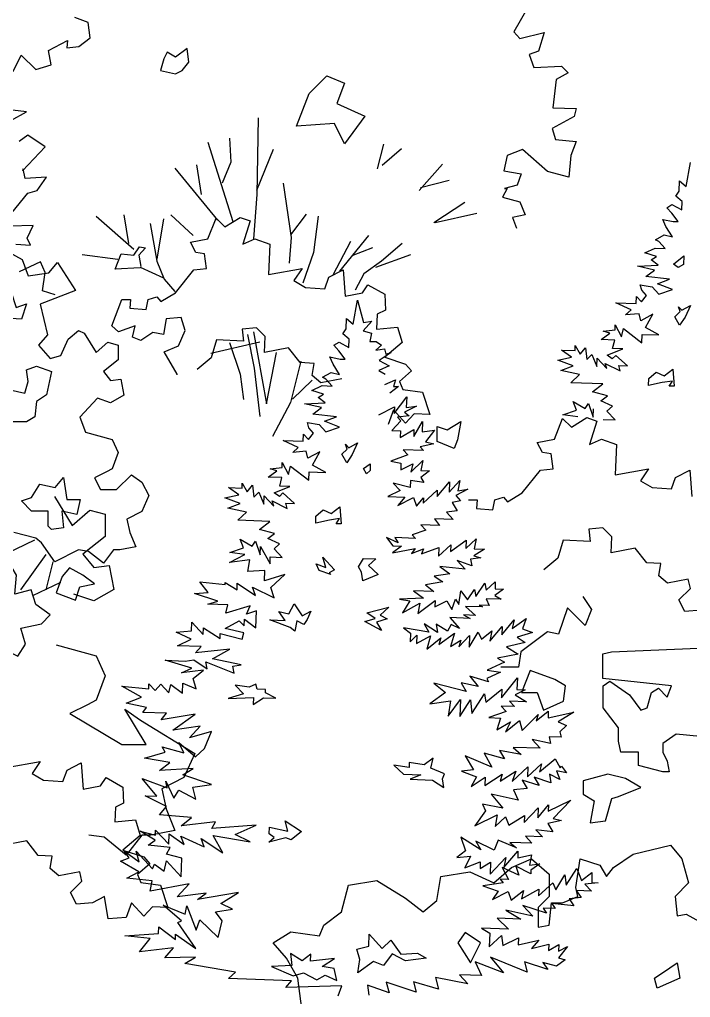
# Model space of a CAD drawing. Header units: inches. Extents: x 11.9 to 85.3, y 21.1 to 37.4.
# Drawn here: x 30.779 to 31.252, y 23.279 to 23.967 of the extents above; entities that cross this region are included whole.
import ezdxf

# ---------------------------------------------------------------- set-up
doc = ezdxf.new("R2010")
doc.units = ezdxf.units.IN
doc.header["$MEASUREMENT"] = 0
doc.layers.add('CAY', color=94, linetype='Continuous')
doc.layers.add('CAY-3', color=61, linetype='Continuous')

# ---------------------------------------------------------------- blocks, each defined once
blk = doc.blocks.new('A$C76451831')
at = {"layer": 'CAY'}
for p, q in [((3764, 1772.8), (3822.4, 1787)), ((3822.4, 1787), (3840.1, 1765.7)), ((3573, 1752.2), (3604.2, 1765.7)), ((3604.2, 1765.7), (3631.9, 1741.6)), ((3673.8, 1720.9), (3680.9, 1765.7)), ((3680.9, 1765.7), (3711.5, 1755.7)), ((3732.8, 1752.2), (3764, 1772.8)), ((3840.1, 1765.7), (3850.7, 1728)), ((3545.3, 1728), (3573, 1752.2)), ((3711.5, 1755.7), (3722.2, 1738)), ((3722.2, 1738), (3732.8, 1752.2)), ((3455.6, 1700.3), (3462.1, 1738)), ((3462.1, 1738), (3507.5, 1745.1)), ((3507.5, 1745.1), (3545.3, 1728)), ((3631.9, 1741.6), (3631.9, 1706.7)), ((3306.5, 1682.6), (3317.1, 1724.4)), ((3317.1, 1724.4), (3361.9, 1731.5)), ((3361.9, 1731.5), (3406.7, 1703.8)), ((3677.3, 1706.7), (3673.8, 1720.9)), ((3850.7, 1728), (3829.5, 1706.7)), ((3406.7, 1703.8), (3434.4, 1682.6)), ((3631.9, 1706.7), (3614.8, 1689.6)), ((3653.2, 1696.7), (3677.3, 1706.7)), ((3829.5, 1706.7), (3833, 1676.1)), ((3434.4, 1682.6), (3455.6, 1700.3)), ((3614.8, 1689.6), (3614.8, 1658.4)), ((3631.9, 1661.9), (3635.5, 1696.7)), ((3635.5, 1696.7), (3653.2, 1696.7)), ((3278.8, 1661.9), (3306.5, 1682.6)), ((3833, 1676.1), (3847.2, 1679)), ((3847.2, 1679), (3878.4, 1661.9)), ((3271.7, 1644.8), (3278.8, 1661.9)), ((3614.8, 1658.4), (3631.9, 1661.9)), ((3199.2, 1634.2), (3226.9, 1651.3)), ((3226.9, 1651.3), (3271.7, 1644.8)), ((3219.8, 1610), (3199.2, 1634.2)), ((3237.5, 1578.7), (3219.8, 1610)), ((3244, 1530.4), (3237.5, 1578.7)), ((5943, 1269.4), (5949.7, 1306.8)), ((5931.9, 1262.1), (5932.4, 1277.9)), ((5932.4, 1277.9), (5943, 1269.4)), ((5926.6, 1254.1), (5931.9, 1262.1)), ((5936.7, 1245.6), (5926.6, 1254.1)), ((5936.3, 1232.4), (5936.7, 1245.6)), ((5912.4, 1236), (5920.7, 1241.1)), ((5920.2, 1227.6), (5912.4, 1236)), ((5930.2, 1214.1), (5920.2, 1227.6)), ((5920.7, 1241.1), (5936.3, 1232.4)), ((5192.6, 1187), (5205.3, 1219.7)), ((5205.3, 1219.7), (5219, 1206)), ((5219, 1206), (5243.2, 1220.8)), ((5243.2, 1220.8), (5259.1, 1215.5)), ((5259.1, 1215.5), (5247.5, 1178.6)), ((5906.3, 1217.6), (5922.5, 1214.3)), ((5911.3, 1206.6), (5906.3, 1217.6)), ((5922.5, 1214.3), (5930.2, 1214.1)), ((5921.6, 1190.3), (5911.3, 1206.6)), ((5165.2, 1181.8), (5192.6, 1187)), ((5173.6, 1165.9), (5165.2, 1181.8)), ((5247.5, 1178.6), (5266.4, 1187)), ((5266.4, 1187), (5289.7, 1178.6)), ((5894.8, 1185.8), (5908.2, 1193.5)), ((5900.1, 1182.9), (5894.8, 1185.8)), ((5910.1, 1172.2), (5900.1, 1182.9)), ((5908.2, 1193.5), (5921.6, 1190.3)), ((4880.4, 1166.1), (4901.2, 1154.7)), ((5187.3, 1163.8), (5173.6, 1165.9)), ((5289.7, 1178.6), (5287.5, 1131.1)), ((5878.2, 1165.1), (5894.3, 1172.7)), ((5894.3, 1172.7), (5910.1, 1172.2)), ((4901.2, 1154.7), (4910.7, 1129.1)), ((5190.5, 1140.6), (5187.3, 1163.8)), ((5896.6, 1159.5), (5878.2, 1165.1)), ((5888.2, 1154.3), (5896.6, 1159.5)), ((5898.8, 1145.8), (5888.2, 1154.3)), ((4942.9, 1133.8), (4956.7, 1149.9)), ((4956.7, 1149.9), (4984.6, 1105.9)), ((5142, 1102.7), (5170.5, 1138.5)), ((5170.5, 1138.5), (5190.5, 1140.6)), ((5287.5, 1131.1), (5340.3, 1140.6)), ((5340.3, 1140.6), (5327.6, 1121.6)), ((5382.5, 1126.9), (5404.6, 1138.5)), ((5404.6, 1138.5), (5407.8, 1097.4)), ((5866.6, 1144.2), (5898.8, 1145.8)), ((5893.1, 1138.3), (5866.6, 1144.2)), ((5879.6, 1127.9), (5893.1, 1138.3)), ((4910.7, 1129.1), (4942.9, 1133.8)), ((5327.6, 1121.6), (5345.5, 1111.1)), ((5376.1, 1109), (5382.5, 1126.9)), ((5916.6, 1123.9), (5879.6, 1127.9)), ((5897.8, 1116.8), (5916.6, 1123.9)), ((4984.6, 1105.9), (4929.6, 1084.7)), ((5345.5, 1111.1), (5376.1, 1109)), ((5435.2, 1102.7), (5443.6, 1115.3)), ((5443.6, 1115.3), (5470, 1100.6)), ((5871, 1115), (5889.4, 1111.7)), ((5873.4, 1106.8), (5871, 1115)), ((5880.8, 1098.4), (5873.4, 1106.8)), ((5889.4, 1111.7), (5899.9, 1100.4)), ((5921.5, 1107.8), (5897.8, 1116.8)), ((5899.9, 1100.4), (5921.5, 1107.8)), ((5057.6, 1092.1), (5071.3, 1092.1)), ((5071.3, 1092.1), (5070.3, 1078.4)), ((5095.6, 1076.3), (5098.8, 1092.1)), ((5098.8, 1092.1), (5112.5, 1096.3)), ((5112.5, 1096.3), (5118.8, 1089)), ((5118.8, 1089), (5142, 1102.7)), ((5407.8, 1097.4), (5435.2, 1102.7)), ((5420.6, 1053.6), (5427.3, 1091)), ((5427.3, 1091), (5436.5, 1055.8)), ((5470, 1100.6), (5471.1, 1075.2)), ((5864.5, 1085.8), (5864.9, 1096.7)), ((5864.9, 1096.7), (5872.8, 1088.2)), ((5872.8, 1088.2), (5880.8, 1098.4)), ((4929.6, 1084.7), (4941, 1036.7)), ((5070.3, 1078.4), (5095.6, 1076.3)), ((5471.1, 1075.2), (5458.4, 1068.9)), ((5856.5, 1075.7), (5832.8, 1086.9)), ((5832.8, 1086.9), (5864.5, 1085.8)), ((5848, 1067.8), (5856.5, 1075.7)), ((5409.5, 1046.3), (5410, 1062.2)), ((5410, 1062.2), (5420.6, 1053.6)), ((5449.8, 1058.1), (5436.1, 1042.7)), ((5436.5, 1055.8), (5449.8, 1058.1)), ((5458.4, 1068.9), (5457.3, 1045.7)), ((5869.4, 1069.8), (5848, 1067.8)), ((5871.7, 1058.8), (5869.4, 1069.8)), ((5890.7, 1069), (5871.7, 1058.8)), ((5879.1, 1048.1), (5890.7, 1069)), ((4973.2, 1029.6), (4989.3, 1043.4)), ((4989.3, 1043.4), (4998.7, 1039.1)), ((5268.6, 1047.8), (5246.4, 1045.7)), ((5246.4, 1045.7), (5248.5, 1026.7)), ((5282.3, 1034.1), (5268.6, 1047.8)), ((5404.2, 1038.3), (5409.5, 1046.3)), ((5457.3, 1045.7), (5490, 1048.9)), ((5490, 1048.9), (5497.4, 1024.6)), ((5812.7, 1042.3), (5831.4, 1044.3)), ((5831.4, 1044.3), (5831.6, 1052.5)), ((5831.6, 1052.5), (5841.4, 1033.6)), ((5841.4, 1033.6), (5844.6, 1046.6)), ((5844.6, 1046.6), (5873.3, 1024.3)), ((5900, 1036.5), (5879.1, 1048.1)), ((4941, 1036.7), (4926.8, 1020.6)), ((4961.8, 1004.1), (4973.2, 1029.6)), ((4998.7, 1039.1), (5017.2, 1008.8)), ((5206.3, 1028.8), (5197.9, 1000.4)), ((5248.5, 1026.7), (5206.3, 1028.8)), ((5281.2, 1008.8), (5282.3, 1034.1)), ((5414.3, 1029.8), (5404.2, 1038.3)), ((5413.9, 1016.7), (5414.3, 1029.8)), ((5436.1, 1042.7), (5449.1, 1039.5)), ((5449.1, 1039.5), (5446.4, 1026.4)), ((5809.5, 1029.2), (5823, 1039.2)), ((5830.8, 1028.5), (5809.5, 1029.2)), ((5823, 1039.2), (5812.7, 1042.3)), ((5827.6, 1015), (5830.8, 1028.5)), ((5873.3, 1024.3), (5873.7, 1037.4)), ((5873.7, 1037.4), (5900, 1036.5)), ((4926.8, 1020.6), (4945.3, 999.7)), ((5017.2, 1008.8), (5035.7, 1024.9)), ((5035.7, 1024.9), (5051.8, 1020.6)), ((5051.8, 1020.6), (5051.8, 997.4)), ((5273.8, 1025), (5197.2, 1007.3)), ((5319.2, 1016.2), (5281.2, 1008.8)), ((5337.1, 993), (5319.2, 1016.2)), ((5390, 1020.2), (5398.3, 1025.4)), ((5397.8, 1011.8), (5390, 1020.2)), ((5398.3, 1025.4), (5413.9, 1016.7)), ((5446.4, 1026.4), (5456.8, 1026.1)), ((5464.8, 1020.4), (5456.3, 1012.5)), ((5456.3, 1012.5), (5469.5, 1014.7)), ((5456.8, 1026.1), (5464.8, 1020.4)), ((5469.5, 1014.7), (5472, 1006.5)), ((5497.4, 1024.6), (5470, 1001.4)), ((5747.3, 1012.8), (5768.6, 1012.1)), ((5763.2, 1001.4), (5747.3, 1012.8)), ((5768.6, 1012.1), (5768.9, 1019.8)), ((5768.9, 1019.8), (5776.6, 1006.4)), ((5776.6, 1006.4), (5785.1, 1016.5)), ((5785.1, 1016.5), (5787.1, 997.8)), ((5819.1, 1004.9), (5843.5, 1014.5)), ((5843.5, 1014.5), (5827.6, 1015)), ((4945.3, 999.7), (4961.8, 1004.1)), ((5051.8, 997.4), (5028.6, 978.9)), ((5197.9, 1000.4), (5175.7, 982.4)), ((5389, 990.8), (5383.9, 1001.9)), ((5383.9, 1001.9), (5400.1, 998.6)), ((5407.8, 998.3), (5397.8, 1011.8)), ((5400.1, 998.6), (5407.8, 998.3)), ((5480.2, 1008.9), (5461.2, 996.5)), ((5470, 1001.4), (5502.7, 990.9)), ((5472, 1006.5), (5480.2, 1008.9)), ((5741.8, 996.7), (5763.2, 1001.4)), ((5765.5, 988.2), (5741.8, 996.7)), ((5787.1, 997.8), (5795.1, 1005.7)), ((5795.1, 1005.7), (5802.6, 986.9)), ((5802.6, 986.9), (5803.1, 1000)), ((5803.1, 1000), (5818.4, 983.6)), ((5827.1, 999.2), (5819.1, 1004.9)), ((5832.7, 1004.4), (5827.1, 999.2)), ((5850.7, 987.9), (5832.7, 1004.4)), ((5359.3, 991.9), (5337.1, 993)), ((5356.1, 972.9), (5359.3, 991.9)), ((5399.3, 974.6), (5389, 990.8)), ((5476.8, 987.8), (5460.6, 980.6)), ((5461.2, 996.5), (5476.8, 987.8)), ((5502.7, 990.9), (5512.2, 980.3)), ((5746.2, 980.7), (5765.5, 988.2)), ((5818.4, 983.6), (5815.9, 991.8)), ((5815.9, 991.8), (5839.5, 980.1)), ((5839.5, 980.1), (5837.1, 988.4)), ((5837.1, 988.4), (5850.7, 987.9)), ((5028.6, 978.9), (5040, 965.1)), ((5040, 965.1), (5056.1, 967.1)), ((5056.1, 967.1), (5060.8, 941.9)), ((5369.8, 961.3), (5356.1, 972.9)), ((5402.5, 967.7), (5369.8, 961.3)), ((5372.4, 970.1), (5385.8, 977.8)), ((5377.7, 967.2), (5372.4, 970.1)), ((5387.7, 956.4), (5377.7, 967.2)), ((5385.8, 977.8), (5399.3, 974.6)), ((5460.6, 980.6), (5470.9, 974.8)), ((5470.3, 959), (5486.9, 966.1)), ((5486.9, 966.1), (5483.8, 955.8)), ((5512.2, 980.3), (5493.2, 963.4)), ((5775.4, 974.2), (5746.2, 980.7)), ((5761.9, 961.5), (5775.4, 974.2)), ((5355.8, 949.4), (5371.9, 957)), ((5371.9, 957), (5387.7, 956.4)), ((5491.5, 955.5), (5478, 945.1)), ((5483.8, 955.8), (5491.5, 955.5)), ((5493.2, 963.4), (5498.5, 950.8)), ((5498.5, 950.8), (5529.1, 946.6)), ((5812.1, 959.8), (5761.9, 961.5)), ((5795.8, 947.2), (5812.1, 959.8)), ((5019.2, 937.2), (4991.7, 907.3)), ((5040, 930.1), (5019.2, 937.2)), ((5060.8, 941.9), (5040, 930.1)), ((5374.2, 943.7), (5355.8, 949.4)), ((5365.8, 938.6), (5374.2, 943.7)), ((5376.4, 930.1), (5365.8, 938.6)), ((5485, 913.1), (5504.5, 939.2)), ((5504.5, 939.2), (5503.9, 922.9)), ((5529.1, 946.6), (5540.7, 911.8)), ((5819.6, 940.9), (5795.8, 947.2)), ((5808.9, 933.2), (5819.6, 940.9)), ((5344.2, 928.5), (5376.4, 930.1)), ((5370.7, 922.5), (5344.2, 928.5)), ((5357.2, 912.1), (5370.7, 922.5)), ((5460.9, 911.2), (5485.4, 923.5)), ((5485.4, 923.5), (5485, 913.1)), ((5519.9, 925), (5501, 915.3)), ((5503.9, 922.9), (5519.9, 925)), ((5770.8, 918.6), (5765.8, 931.9)), ((5765.8, 931.9), (5784.4, 920.9)), ((5784.4, 920.9), (5789.7, 928.8)), ((5789.7, 928.8), (5797.1, 907.3)), ((5797.1, 907.3), (5797.6, 920.4)), ((5827.2, 924.8), (5808.9, 933.2)), ((5818.7, 916.9), (5827.2, 924.8)), ((4991.7, 907.3), (5000.7, 884.1)), ((5394.2, 908.1), (5357.2, 912.1)), ((5375.4, 901.1), (5394.2, 908.1)), ((5483.7, 919.1), (5475.3, 895.9)), ((5502.7, 898.1), (5483.7, 919.1)), ((5508.5, 909.6), (5489.8, 907.5)), ((5489.8, 907.5), (5495.1, 901.9)), ((5501, 915.3), (5508.5, 909.6)), ((5516.4, 912.8), (5502.7, 898.1)), ((5540.7, 911.8), (5516.4, 912.8)), ((5749.2, 911.2), (5770.8, 918.6)), ((5773.1, 908.1), (5749.2, 911.2)), ((5831.4, 903.4), (5818.7, 916.9)), ((5351, 891), (5348.6, 899.3)), ((5348.6, 899.3), (5367.1, 895.9)), ((5358.4, 882.6), (5351, 891)), ((5367.1, 895.9), (5377.5, 884.7)), ((5399.1, 892.1), (5375.4, 901.1)), ((5377.5, 884.7), (5399.1, 892.1)), ((5495.1, 901.9), (5481.4, 886.5)), ((5515.5, 877.1), (5529.5, 900.7)), ((5529.5, 900.7), (5528.9, 884.8)), ((5812.9, 904), (5831.4, 903.4)), ((5000.7, 884.1), (5042.4, 872.7)), ((5342.1, 870.1), (5342.5, 880.9)), ((5342.5, 880.9), (5350.4, 872.5)), ((5350.4, 872.5), (5358.4, 882.6)), ((5481.4, 886.5), (5494.5, 886)), ((5494.1, 875.6), (5515.9, 888)), ((5494.5, 886), (5494.1, 875.6)), ((5515.9, 888), (5515.5, 877.1)), ((5528.9, 884.8), (5548, 886.9)), ((5548, 886.9), (5533.8, 868.8)), ((5042.4, 872.7), (5051.8, 851.9)), ((5310.5, 871.2), (5342.1, 870.1)), ((5334.1, 859.9), (5310.5, 871.2)), ((5325.6, 852), (5334.1, 859.9)), ((5547.3, 865.6), (5525.8, 860.9)), ((5525.8, 860.9), (5530.6, 855.3)), ((5533.8, 868.8), (5547.3, 865.6)), ((5051.8, 851.9), (5042.4, 826.3)), ((5347, 854), (5325.6, 852)), ((5349.4, 843.1), (5347, 854)), ((5368.3, 853.3), (5349.4, 843.1)), ((5356.7, 832.4), (5368.3, 853.3)), ((5506.3, 848.5), (5479.7, 838.5)), ((5498.9, 856.4), (5506.3, 848.5)), ((5530.6, 855.3), (5498.9, 856.4)), ((5290.3, 826.5), (5309, 828.6)), ((5309, 828.6), (5309.3, 836.7)), ((5309.3, 836.7), (5319, 817.8)), ((5319, 817.8), (5322.2, 830.9)), ((5322.2, 830.9), (5350.9, 808.5)), ((5377.6, 820.8), (5356.7, 832.4)), ((5479.7, 838.5), (5495.4, 835.2)), ((5495.4, 835.2), (5495.1, 824.8)), ((5495.1, 824.8), (5514, 834.6)), ((5510.8, 821.5), (5530, 839.5)), ((5514, 834.6), (5510.8, 821.5)), ((5530, 839.5), (5526.8, 823.7)), ((5033.3, 821.6), (5014.8, 812.5)), ((5042.4, 826.3), (5033.3, 821.6)), ((5049.4, 794.1), (5072.6, 816.9)), ((5072.6, 816.9), (5088.7, 805.5)), ((5287.1, 813.5), (5300.6, 823.4)), ((5308.4, 812.7), (5287.1, 813.5)), ((5300.6, 823.4), (5290.3, 826.5)), ((5305.2, 799.3), (5308.4, 812.7)), ((5350.9, 808.5), (5351.3, 821.7)), ((5351.3, 821.7), (5377.6, 820.8)), ((5540.3, 823.2), (5526.4, 812.8)), ((5526.4, 812.8), (5531.5, 805)), ((5526.8, 823.7), (5540.3, 823.2)), ((5014.8, 812.5), (5023.9, 794.1)), ((5088.7, 805.5), (5100.1, 784.6)), ((5246.2, 796.3), (5246.5, 804)), ((5246.5, 804), (5254.2, 790.6)), ((5254.2, 790.6), (5262.7, 800.7)), ((5262.7, 800.7), (5264.7, 782.1)), ((5296.7, 789.1), (5321.1, 798.7)), ((5321.1, 798.7), (5305.2, 799.3)), ((5510, 797.5), (5483.5, 803.9)), ((5483.5, 803.9), (5494, 792.7)), ((5510.4, 808.4), (5510, 797.5)), ((5531.5, 805), (5510.4, 808.4)), ((5552.1, 782.9), (5571.5, 806.3)), ((5570.9, 790), (5587.9, 808.4)), ((5571.5, 806.3), (5570.9, 790)), ((5587.9, 808.4), (5584.6, 792.2)), ((4951.7, 782.9), (4979.4, 737.5)), ((5023.9, 794.1), (5049.4, 794.1)), ((5100.1, 784.6), (5088.7, 759.5)), ((5219.4, 781), (5240.9, 785.6)), ((5240.9, 785.6), (5224.9, 797.1)), ((5224.9, 797.1), (5246.2, 796.3)), ((5264.7, 782.1), (5272.7, 790)), ((5272.7, 790), (5280.2, 771.1)), ((5280.2, 771.1), (5280.7, 784.3)), ((5280.7, 784.3), (5296, 767.8)), ((5304.7, 783.4), (5296.7, 789.1)), ((5310.3, 788.7), (5304.7, 783.4)), ((5328.3, 772.2), (5310.3, 788.7)), ((5494, 792.7), (5475, 782.9)), ((5475, 782.9), (5501.7, 782)), ((5530.4, 772.8), (5552.4, 793.3)), ((5552.4, 793.3), (5552.1, 782.9)), ((5600.5, 794.4), (5581.6, 784.6)), ((5581.6, 784.6), (5589, 776.2)), ((5584.6, 792.2), (5600.5, 794.4)), ((5243.1, 772.4), (5219.4, 781)), ((5223.8, 764.9), (5243.1, 772.4)), ((5296, 767.8), (5293.5, 776.1)), ((5293.5, 776.1), (5317.1, 764.4)), ((5314.7, 772.6), (5328.3, 772.2)), ((5317.1, 764.4), (5314.7, 772.6)), ((5501.7, 782), (5490.4, 769.2)), ((5490.4, 769.2), (5514.9, 781.5)), ((5514.9, 781.5), (5519.8, 768.2)), ((5519.8, 768.2), (5530.7, 781)), ((5530.7, 781), (5530.4, 772.8)), ((5589, 776.2), (5575.8, 773.9)), ((5575.8, 773.9), (5583.5, 760.5)), ((4979.4, 737.5), (5007.1, 761.7)), ((5007.1, 761.7), (5031.3, 755.2)), ((5031.3, 755.2), (5031.3, 720.4)), ((5088.7, 759.5), (5065.6, 747.7)), ((5253, 758.5), (5223.8, 764.9)), ((5239.5, 745.8), (5253, 758.5)), ((5583.5, 760.5), (5567.1, 758.4)), ((5567.1, 758.4), (5577.6, 747.1)), ((5065.6, 747.7), (5070.3, 726.8)), ((5289.7, 744), (5239.5, 745.8)), ((5273.4, 731.5), (5289.7, 744)), ((5526.5, 738.5), (5534.4, 730.1)), ((5555.9, 737.5), (5526.5, 738.5)), ((5577.6, 747.1), (5548.1, 748.2)), ((5548.1, 748.2), (5555.9, 737.5)), ((4922.5, 717.8), (4887.9, 726.8)), ((5070.3, 726.8), (5079.3, 704)), ((5297.2, 725.2), (5273.4, 731.5)), ((5286.5, 717.4), (5297.2, 725.2)), ((5534.4, 730.1), (5512.8, 723.1)), ((5512.8, 723.1), (5518.1, 717.5)), ((4825.4, 669), (4921.3, 715.4)), ((4931.5, 710.7), (4922.5, 717.8)), ((4952.3, 680.8), (4931.5, 710.7)), ((5031.3, 720.4), (4996.5, 692.7)), ((5248.4, 702.9), (5243.4, 716.2)), ((5243.4, 716.2), (5262.1, 705.1)), ((5262.1, 705.1), (5267.3, 713.1)), ((5267.3, 713.1), (5274.7, 691.5)), ((5304.8, 709.1), (5286.5, 717.4)), ((5296.4, 701.2), (5304.8, 709.1)), ((5472.8, 719.1), (5482.8, 705.6)), ((5491.1, 710.3), (5472.8, 719.1)), ((5482.8, 705.6), (5496.3, 705.1)), ((5518.1, 717.5), (5485.9, 718.6)), ((5485.9, 718.6), (5491.1, 710.3)), ((5554.2, 689.5), (5573.5, 707.4)), ((5573.1, 697), (5597.7, 714.7)), ((5573.5, 707.4), (5573.1, 697)), ((5597.3, 701.6), (5613.7, 716.9)), ((5597.7, 714.7), (5597.3, 701.6)), ((5613.7, 716.9), (5610.4, 701.1)), ((4899.3, 636.8), (4938.6, 692.2)), ((4989.3, 699.3), (4952.3, 680.8)), ((5005.4, 696.9), (4989.3, 699.3)), ((4996.5, 692.7), (5013.6, 672)), ((5028.6, 678.5), (5005.4, 696.9)), ((5044.7, 699.3), (5028.6, 678.5)), ((5054.2, 699.3), (5044.7, 699.3)), ((5079.3, 704), (5054.2, 699.3)), ((5226.3, 679.6), (5250.7, 692.4)), ((5226.8, 695.5), (5248.4, 702.9)), ((5250.7, 692.4), (5226.8, 695.5)), ((5274.7, 691.5), (5275.2, 704.7)), ((5275.2, 704.7), (5290.1, 677.4)), ((5309, 687.6), (5296.4, 701.2)), ((5496.3, 705.1), (5482.4, 694.7)), ((5482.4, 694.7), (5517.5, 701.6)), ((5517.5, 701.6), (5511.8, 693.7)), ((5511.8, 693.7), (5530.6, 701.2)), ((5527.6, 693.1), (5554.7, 703.1)), ((5530.6, 701.2), (5527.6, 693.1)), ((5554.7, 703.1), (5554.2, 689.5)), ((5626.7, 700.5), (5610, 690.2)), ((5610, 690.2), (5620.8, 687.1)), ((5610.4, 701.1), (5626.7, 700.5)), ((4938.6, 636.8), (4950, 680.8)), ((5013.6, 672), (5037.8, 675)), ((5037.8, 675), (5044.9, 637.2)), ((5258.6, 683.9), (5226.3, 679.6)), ((5255.2, 665.5), (5258.6, 683.9)), ((5290.1, 677.4), (5290.5, 688.3)), ((5290.5, 688.3), (5309, 687.6)), ((5606.7, 674.5), (5583.5, 683)), ((5583.5, 683), (5596.1, 669.4)), ((5620.8, 687.1), (5604.8, 685)), ((5604.8, 685), (5606.7, 674.5)), ((5282, 667.2), (5255.2, 665.5)), ((5281.5, 650.9), (5282, 667.2)), ((5313.5, 660.7), (5281.5, 650.9)), ((5291.5, 640.2), (5313.5, 660.7)), ((5571.9, 662.1), (5547.7, 658)), ((5596.1, 669.4), (5556.4, 673.5)), ((5556.4, 673.5), (5571.9, 662.1)), ((4917.8, 627.7), (4961.8, 648.6)), ((5179.9, 649.5), (5219.6, 645.4)), ((5192.9, 632.7), (5179.9, 649.5)), ((5219.6, 645.4), (5219.7, 648.1)), ((5219.7, 648.1), (5238.4, 636.6)), ((5238.4, 636.6), (5238.7, 647.4)), ((5238.7, 647.4), (5267.1, 627.9)), ((5561, 649.3), (5534.1, 644.8)), ((5534.1, 644.8), (5546.9, 634)), ((5547.7, 658), (5561, 649.3)), ((5613.2, 626.2), (5627.1, 647)), ((5627.1, 647), (5629.4, 636.5)), ((5629.4, 636.5), (5643.5, 649.2)), ((5643.5, 649.2), (5643.1, 638.3)), ((5013.6, 619.5), (4982.4, 630.1)), ((5044.9, 637.2), (5013.6, 619.5)), ((5171.6, 631.2), (5192.9, 632.7)), ((5208.3, 619), (5171.6, 631.2)), ((5262.5, 641.2), (5296.4, 624.1)), ((5267.1, 627.9), (5262.5, 641.2)), ((5296.4, 624.1), (5291.5, 640.2)), ((5515.2, 635.1), (5530.7, 623.7)), ((5546.9, 634), (5515.2, 635.1)), ((5586.1, 614), (5589.5, 635.2)), ((5589.5, 635.2), (5599.9, 621.2)), ((5599.9, 621.2), (5610.9, 637.2)), ((5610.9, 637.2), (5613.2, 626.2)), ((5656.2, 637.9), (5642.7, 627.9)), ((5643.1, 638.3), (5656.2, 637.9)), ((5192.3, 614.2), (5208.3, 619)), ((5224, 613.1), (5192.3, 614.2)), ((5530.7, 623.7), (5493.4, 622.2)), ((5493.4, 622.2), (5509.2, 619.4)), ((5509.2, 619.4), (5497.7, 600.8)), ((5497.7, 600.8), (5525, 616.1)), ((5521.7, 599.9), (5549.1, 620.3)), ((5525, 616.1), (5521.7, 599.9)), ((5549.1, 620.3), (5548.8, 609.9)), ((5548.8, 609.9), (5567.7, 619.6)), ((5567.7, 619.6), (5575.4, 606.2)), ((5575.4, 606.2), (5581.3, 621.9)), ((5581.3, 621.9), (5586.1, 614)), ((5629, 622.9), (5634, 612.3)), ((5652.9, 622.1), (5629, 622.9)), ((5642.7, 627.9), (5652.9, 622.1)), ((5220.8, 600), (5224, 613.1)), ((5258.8, 611.8), (5220.8, 600)), ((5252.9, 598.9), (5258.8, 611.8)), ((5268.9, 603.8), (5252.9, 598.9)), ((5268, 577.1), (5268.9, 603.8)), ((5596.8, 610.9), (5612.2, 596.8)), ((5623.5, 610), (5596.8, 610.9)), ((5618.2, 612.9), (5623.5, 610)), ((5634, 612.3), (5618.2, 612.9)), ((5166.8, 572.4), (5167.3, 586)), ((5167.3, 586), (5185.2, 566.8)), ((5219.9, 576), (5241.7, 588.4)), ((5241.7, 588.4), (5249.5, 580.4)), ((5249.5, 580.4), (5249.9, 590.8)), ((5249.9, 590.8), (5268, 577.1)), ((5552.8, 569.8), (5532, 583.7)), ((5532, 583.7), (5539.2, 570.3)), ((5568.7, 572), (5550.5, 583.1)), ((5550.5, 583.1), (5552.8, 569.8)), ((5603.9, 592.1), (5572.2, 593.2)), ((5572.2, 593.2), (5587.5, 576.3)), ((5612.2, 596.8), (5593.6, 597.4)), ((5593.6, 597.4), (5603.9, 592.1)), ((5653.7, 566.3), (5673.1, 589.7)), ((5669.9, 576.2), (5691.8, 591.7)), ((5673.1, 589.7), (5669.9, 576.2)), ((5691.8, 591.7), (5686.2, 575.6)), ((5142.7, 570.6), (5166.8, 572.4)), ((5166.3, 559.3), (5142.7, 570.6)), ((5185.2, 566.8), (5185.5, 577.2)), ((5185.5, 577.2), (5211.7, 560.4)), ((5211.7, 560.4), (5212, 568.1)), ((5212, 568.1), (5246.1, 559.2)), ((5249.2, 569.6), (5219.9, 576)), ((5246.1, 559.2), (5249.2, 569.6)), ((5499.6, 577.1), (5510.2, 568.6)), ((5539.2, 570.3), (5499.6, 577.1)), ((5510.2, 568.6), (5509.7, 555.5)), ((5554.9, 551.2), (5579.5, 568.9)), ((5574.5, 582.2), (5568.7, 572)), ((5579.5, 568.9), (5573.3, 547.8)), ((5587.5, 576.3), (5574.5, 582.2)), ((5602.3, 546.8), (5616.7, 570.3)), ((5616.7, 570.3), (5621.8, 559.3)), ((5621.8, 559.3), (5638.1, 572.3)), ((5634.8, 556.1), (5654.2, 579.4)), ((5638.1, 572.3), (5634.8, 556.1)), ((5654.2, 579.4), (5653.7, 566.3)), ((5701.9, 570.1), (5677.6, 562.8)), ((5686.2, 575.6), (5701.9, 570.1)), ((5144.7, 549.2), (5166.3, 559.3)), ((5509.7, 555.5), (5520.5, 565.5)), ((5520.5, 565.5), (5520, 552.4)), ((5520, 552.4), (5541.7, 564.8)), ((5541.7, 564.8), (5536, 543.7)), ((5536, 543.7), (5557.9, 561.5)), ((5557.9, 561.5), (5554.9, 551.2)), ((5573.3, 547.8), (5589.5, 557.7)), ((5586.4, 547.4), (5602.9, 565.4)), ((5589.5, 557.7), (5586.4, 547.4)), ((5602.9, 565.4), (5602.3, 546.8)), ((5690.5, 554.2), (5661.2, 547.5)), ((5677.6, 562.8), (5690.5, 554.2)), ((5181.8, 547.9), (5144.7, 549.2)), ((5173.3, 537.8), (5181.8, 547.9)), ((5227, 544), (5173.3, 537.8)), ((5199.7, 528.7), (5227, 544)), ((5661.2, 547.5), (5679.4, 536)), ((5683.6, 539.8), (5680.1, 515.6)), ((5125.3, 526.3), (5157, 525.2)), ((5167.5, 513.9), (5125.3, 526.3)), ((5157, 525.2), (5170.6, 527)), ((5170.6, 527), (5191.5, 513.1)), ((5189.1, 524.1), (5233.8, 506.2)), ((5191.5, 513.1), (5189.1, 524.1)), ((5244.7, 519.4), (5199.7, 528.7)), ((5657.7, 523.6), (5630.5, 510.9)), ((5679.4, 536), (5647, 529.4)), ((5647, 529.4), (5657.7, 523.6)), ((5150.9, 506.4), (5167.5, 513.9)), ((5185.9, 510.6), (5150.9, 506.4)), ((5169.6, 498), (5185.9, 510.6)), ((5231.5, 517.1), (5244.7, 519.4)), ((5233.8, 506.2), (5231.5, 517.1)), ((5651.7, 507.9), (5630, 497.8)), ((5630.5, 510.9), (5651.7, 507.9)), ((5680.1, 515.6), (5652.4, 515.6)), ((5174, 481.5), (5169.6, 498)), ((5589.9, 491), (5597.6, 477.6)), ((5616.4, 485.1), (5589.9, 491)), ((5632.6, 492.3), (5603.4, 501.4)), ((5603.4, 501.4), (5616.4, 485.1)), ((5630, 497.8), (5632.6, 492.3)), ((5653, 467.5), (5678.1, 498.8)), ((5678.1, 498.8), (5677.5, 480.3)), ((5057.3, 485.6), (5099.7, 481.8)), ((5088.4, 468.6), (5057.3, 485.6)), ((5099.7, 481.8), (5100, 489.5)), ((5100, 489.5), (5110.1, 478.8)), ((5110.1, 478.8), (5118.6, 488.9)), ((5118.6, 488.9), (5131.2, 475.3)), ((5131.2, 475.3), (5134.4, 488.3)), ((5134.4, 488.3), (5152.5, 474.6)), ((5152.5, 474.6), (5153.1, 490.4)), ((5153.1, 490.4), (5174, 481.5)), ((5565.4, 476), (5540.7, 458.3)), ((5597.6, 477.6), (5547.3, 490.2)), ((5547.3, 490.2), (5565.4, 476)), ((5628.7, 460.7), (5653.5, 481.1)), ((5653.5, 481.1), (5653, 467.5)), ((5690.6, 479.8), (5674.5, 472.2)), ((5677.5, 480.3), (5690.6, 479.8)), ((5064.1, 459.1), (5088.4, 468.6)), ((5540.7, 458.3), (5573.1, 462.6)), ((5569.5, 438.7), (5589, 464.8)), ((5573.1, 462.6), (5569.5, 438.7)), ((5589, 464.8), (5588.1, 438)), ((5588.1, 438), (5604.8, 464.2)), ((5604.8, 464.2), (5606.8, 442.8)), ((5606.8, 442.8), (5626.5, 473.9)), ((5626.5, 473.9), (5628.7, 460.7)), ((5665.9, 462.1), (5673.8, 453.6)), ((5692.6, 461.1), (5665.9, 462.1)), ((5674.5, 472.2), (5692.6, 461.1)), ((5062.5, 449.6), (5086.7, 432.5)), ((5096, 452.5), (5064.1, 459.1)), ((5090.3, 444.6), (5096, 452.5)), ((5660.4, 445.9), (5633.3, 436.5)), ((5652.5, 454.4), (5660.4, 445.9)), ((5673.8, 453.6), (5652.5, 454.4)), ((5707.5, 431.2), (5726.6, 446.4)), ((5726.6, 446.4), (5726.2, 435.9)), ((5726.2, 435.9), (5766.8, 445)), ((5766.8, 445), (5742.3, 429.9)), ((5127.4, 443.3), (5090.3, 444.6)), ((5119.3, 433.1), (5127.4, 443.3)), ((5172.7, 441.7), (5119.3, 433.1)), ((5137.3, 416.6), (5172.7, 441.7)), ((5633.3, 436.5), (5651.9, 435.8)), ((5651.9, 435.8), (5645.8, 417.4)), ((5645.8, 417.4), (5667.5, 429.8)), ((5659.3, 414.3), (5681.2, 432.1)), ((5667.5, 429.8), (5659.3, 414.3)), ((5681.2, 432.1), (5685.6, 416.1)), ((5685.6, 416.1), (5710.5, 441.5)), ((5710.5, 441.5), (5707.5, 431.2)), ((5742.3, 429.9), (5755.2, 424.1)), ((5180.2, 422.8), (5137.3, 416.6)), ((5163.7, 404.8), (5180.2, 422.8)), ((5198.4, 414.5), (5163.7, 404.8)), ((5187.1, 388.1), (5198.4, 414.5)), ((5755.2, 424.1), (5744.5, 414)), ((5701.4, 401.9), (5714.1, 388.3)), ((5730.2, 395.9), (5701.4, 401.9)), ((5746.9, 405.8), (5727.9, 406.4)), ((5727.9, 406.4), (5730.2, 395.9)), ((5744.5, 414), (5746.9, 405.8)), ((5120.6, 390.5), (5154.7, 381.1)), ((5125.3, 382.1), (5120.6, 390.5)), ((5154.7, 381.1), (5147.1, 397.2)), ((5147.1, 397.2), (5173, 375)), ((5173, 375), (5187.1, 388.1)), ((5650.1, 385.1), (5657.8, 371.7)), ((5684.3, 378.5), (5650.1, 385.1)), ((5714.1, 388.3), (5671.6, 389.8)), ((5671.6, 389.8), (5684.3, 378.5)), ((5093.2, 372.8), (5125.3, 382.1)), ((5132.9, 366), (5093.2, 372.8)), ((5171.9, 380.3), (5154.8, 342.6)), ((5596.3, 376.6), (5609.2, 354.8)), ((5638.3, 358.8), (5596.3, 376.6)), ((5625.9, 380.5), (5638.3, 358.8)), ((5657.8, 371.7), (5625.9, 380.5)), ((5712.8, 351.2), (5737.6, 371.6)), ((5737.6, 371.6), (5745.2, 357.8)), ((5116.6, 353.4), (5132.9, 366)), ((5169.7, 356.6), (5116.6, 353.4)), ((5153.5, 346.7), (5169.7, 356.6)), ((5609.2, 354.8), (5590.5, 352.7)), ((5590.5, 352.7), (5614.2, 343.7)), ((5669.7, 336.4), (5694.5, 359.5)), ((5694, 343.7), (5716, 364.2)), ((5694.5, 359.5), (5694, 343.7)), ((5716, 364.2), (5712.8, 351.2)), ((5755.4, 349.7), (5739.6, 353)), ((5739.6, 353), (5744.6, 339.2)), ((5745.2, 357.8), (5747.6, 360.4)), ((5747.6, 360.4), (5755.4, 349.7)), ((5112.4, 313.2), (5089.4, 340.8)), ((5089.4, 340.8), (5128.7, 326.2)), ((5154.8, 342.6), (5120.1, 324.9)), ((5198.3, 331.5), (5153.5, 346.7)), ((5614.2, 343.7), (5605.5, 328.2)), ((5605.5, 328.2), (5627.4, 343.3)), ((5626.9, 330.2), (5654.2, 347.8)), ((5627.4, 343.3), (5626.9, 330.2)), ((5651.2, 337), (5675.7, 352.5)), ((5654.2, 347.8), (5651.2, 337)), ((5675.7, 352.5), (5669.7, 336.4)), ((5712.1, 329.9), (5685.6, 338.5)), ((5685.6, 338.5), (5693.3, 325.1)), ((5730.8, 334.2), (5704.4, 343.3)), ((5704.4, 343.3), (5712.1, 329.9)), ((5744.6, 339.2), (5728.6, 347.9)), ((5728.6, 347.9), (5730.8, 334.2)), ((5120.1, 324.9), (5127.1, 293.6)), ((5126.4, 336.8), (5139.1, 310)), ((5128.7, 326.2), (5126.4, 336.8)), ((5139.1, 310), (5147.2, 322.9)), ((5147.2, 322.9), (5173.5, 308.8)), ((5168.7, 327.6), (5198.3, 331.5)), ((5173.5, 308.8), (5168.7, 327.6)), ((5693.3, 325.1), (5672, 323.1)), ((5672, 323.1), (5679.1, 307)), ((5093.9, 313.9), (5112.4, 313.2)), ((5127.7, 296.8), (5093.9, 313.9)), ((5636.8, 316.2), (5655.1, 294.3)), ((5679.1, 307), (5636.8, 316.2)), ((5726.5, 289.5), (5762, 306.9)), ((5762, 306.9), (5734.3, 278.4)), ((5116.8, 284), (5127.7, 296.8)), ((5127.1, 293.6), (5140.7, 259.4)), ((5623.2, 300.8), (5628.2, 290.2)), ((5655.1, 294.3), (5623.2, 300.8)), ((5688.7, 271.8), (5710.9, 295)), ((5710.3, 279.2), (5726.9, 299.9)), ((5710.9, 295), (5710.3, 279.2)), ((5726.9, 299.9), (5726.5, 289.5)), ((5167, 279.6), (5116.8, 284)), ((5150.7, 267), (5167, 279.6)), ((5628.2, 290.2), (5611.5, 266.8)), ((5611.5, 266.8), (5646.6, 284.1)), ((5646.6, 284.1), (5643.2, 265.7)), ((5643.2, 265.7), (5659.6, 281)), ((5659.6, 281), (5664.6, 267.6)), ((5664.6, 267.6), (5689.1, 282.7)), ((5689.1, 282.7), (5688.7, 271.8)), ((5734.3, 278.4), (5747.3, 275.2)), ((5204.4, 272.8), (5150.7, 267)), ((5198.6, 262.6), (5204.4, 272.8)), ((5268.1, 267.9), (5198.6, 262.6)), ((5235.4, 253.2), (5268.1, 267.9)), ((5733.6, 257.1), (5706.9, 260.7)), ((5706.9, 260.7), (5717.4, 249.5)), ((5747.3, 275.2), (5725.9, 270.5)), ((5725.9, 270.5), (5733.6, 257.1)), ((5029.8, 248.8), (5005.7, 252.3)), ((5064.6, 221), (5029.8, 248.8)), ((5088.8, 252.3), (5064.6, 221)), ((5110, 244.4), (5086.5, 258.4)), ((5086.5, 258.4), (5110.3, 252.1)), ((5103, 252.3), (5088.8, 252.3)), ((5140.7, 259.4), (5103, 252.3)), ((5110.3, 252.1), (5110.6, 260.2)), ((5110.6, 260.2), (5131.1, 238.2)), ((5131.1, 238.2), (5131.7, 254.1)), ((5131.7, 254.1), (5155.1, 237.4)), ((5155.1, 237.4), (5150.1, 250.7)), ((5150.1, 250.7), (5186.7, 233.6)), ((5186.7, 233.6), (5182.2, 246.9)), ((5182.2, 246.9), (5215.8, 224.4)), ((5200.9, 251.6), (5259, 241.9)), ((5215.8, 224.4), (5200.9, 251.6)), ((5259, 241.9), (5235.4, 253.2)), ((5620.7, 229.3), (5589.6, 249)), ((5589.6, 249), (5596.6, 227.4)), ((5717.4, 249.5), (5690.7, 250.4)), ((5690.7, 250.4), (5700.8, 239.6)), ((5098.9, 236.6), (5110, 244.4)), ((5133.6, 232.7), (5098.9, 236.6)), ((5127.8, 222.5), (5133.6, 232.7)), ((5641.9, 228.5), (5613, 242.7)), ((5613, 242.7), (5620.7, 229.3)), ((5647.9, 244.2), (5641.9, 228.5)), ((5676.5, 232.3), (5647.9, 244.2)), ((5700.8, 239.6), (5666.4, 240.8)), ((5666.4, 240.8), (5676.5, 232.3)), ((5055.4, 211.4), (5069.2, 216.4)), ((5069.2, 216.4), (5061.4, 227.5)), ((5061.4, 227.5), (5084.8, 210.4)), ((5080, 226.9), (5105.7, 199.2)), ((5084.8, 210.4), (5080, 226.9)), ((5151.6, 216.2), (5127.8, 222.5)), ((5150.6, 186.8), (5151.6, 216.2)), ((5596.6, 227.4), (5583.1, 217)), ((5583.1, 217), (5604.4, 219)), ((5604.4, 219), (5595.6, 200.7)), ((5635.2, 191.1), (5660.1, 217)), ((5656.8, 201.3), (5679, 227.2)), ((5660.1, 217), (5656.8, 201.3)), ((5679, 227.2), (5678.7, 216.4)), ((5678.7, 216.4), (5700.1, 221.1)), ((5700.1, 221.1), (5696.9, 205.3)), ((5084.3, 194.5), (5055.4, 211.4)), ((5105.7, 199.2), (5108.7, 206.8)), ((5108.7, 206.8), (5124.2, 195.8)), ((5124.2, 195.8), (5127.5, 211.6)), ((5127.5, 211.6), (5150.6, 186.8)), ((5595.6, 200.7), (5620, 210.3)), ((5620, 210.3), (5619.6, 199.9)), ((5619.6, 199.9), (5635.8, 209.7)), ((5635.8, 209.7), (5635.2, 191.1)), ((5654.1, 201.4), (5664.3, 182.4)), ((5680.4, 189.6), (5654.1, 201.4)), ((5699.1, 191.6), (5675.5, 203.3)), ((5675.5, 203.3), (5680.4, 189.6)), ((5696.9, 205.3), (5713.2, 207)), ((5713.2, 207), (5699.3, 197.1)), ((5754.7, 173.8), (5771.4, 200)), ((5771.4, 200), (5778.9, 181.1)), ((5065.3, 184.8), (5084.3, 194.5)), ((5105.1, 180.6), (5065.3, 184.8)), ((5699.3, 197.1), (5699.1, 191.6)), ((5738.5, 166.2), (5752.5, 189.8)), ((5752.5, 189.8), (5754.7, 173.8)), ((5778.9, 181.1), (5795.2, 193.7)), ((5795.2, 193.7), (5794.7, 177.9)), ((5101.8, 164.4), (5105.1, 180.6)), ((5163.4, 175.9), (5101.8, 164.4)), ((5144.1, 155.3), (5163.4, 175.9)), ((5656, 177.3), (5624.1, 172.9)), ((5624.1, 172.9), (5647.8, 164.4)), ((5651.2, 182.9), (5656, 177.3)), ((5664.3, 182.4), (5651.2, 182.9)), ((5711.5, 156.8), (5733.5, 177.3)), ((5733.5, 177.3), (5738.5, 166.2)), ((5805.1, 177.5), (5783.7, 175.5)), ((5783.7, 175.5), (5794.2, 164.3)), ((5794.7, 177.9), (5805.1, 177.5)), ((5189.6, 161.4), (5144.1, 155.3)), ((5240.4, 162.3), (5176.1, 151.4)), ((5176.1, 151.4), (5189.6, 161.4)), ((5213, 144.7), (5240.4, 162.3)), ((5647.8, 164.4), (5639.2, 151.1)), ((5639.2, 151.1), (5663.7, 163.9)), ((5663.7, 163.9), (5668.6, 150.1)), ((5668.6, 150.1), (5687.7, 165.3)), ((5684.6, 152.2), (5711.8, 167.2)), ((5687.7, 165.3), (5684.6, 152.2)), ((5711.8, 167.2), (5711.5, 156.8)), ((5778, 154.4), (5759.3, 152.4)), ((5794.2, 164.3), (5770.2, 165.1)), ((5770.2, 165.1), (5778, 154.4)), ((5150.9, 117.8), (5122.3, 142.4)), ((5122.3, 142.4), (5156.7, 128.1)), ((5156.7, 128.1), (5159.4, 141.1)), ((5159.4, 141.1), (5174.4, 103.4)), ((5231.3, 136.3), (5213, 144.7)), ((5723.7, 129.6), (5686.9, 141.7)), ((5686.9, 141.7), (5702.2, 124.9)), ((5766.7, 141.2), (5732.4, 145.1)), ((5732.4, 145.1), (5737.5, 137.3)), ((5759.3, 152.4), (5766.7, 141.2)), ((5204.4, 131.8), (5231.3, 136.3)), ((5214.8, 117.9), (5204.4, 131.8)), ((5702.2, 124.9), (5659.9, 134.5)), ((5659.9, 134.5), (5683.5, 120.6)), ((5737.5, 137.3), (5718.5, 137.9)), ((5718.5, 137.9), (5723.7, 129.6)), ((5115.3, 97.8), (5115.7, 108.2)), ((5115.7, 108.2), (5141.7, 88.7)), ((5145.4, 115.3), (5150.9, 117.8)), ((5173.4, 74.4), (5145.4, 115.3)), ((5174.4, 103.4), (5180, 119.1)), ((5180, 119.1), (5208.5, 91.8)), ((5208.5, 91.8), (5214.8, 117.9)), ((5646.4, 121.9), (5664.3, 104.9)), ((5683.5, 120.6), (5646.4, 121.9)), ((5062.2, 94.2), (5115.3, 97.8)), ((5101.9, 90.1), (5062.2, 94.2)), ((5141.7, 88.7), (5142, 96.8)), ((5142, 96.8), (5173.4, 74.4)), ((5621.8, 106.4), (5634.7, 98.2)), ((5664.3, 104.9), (5621.8, 106.4)), ((5634.7, 98.2), (5633.9, 77)), ((5633.9, 77), (5653.1, 94.9)), ((5653.1, 94.9), (5655.3, 78.9)), ((5085.3, 69.4), (5101.9, 90.1)), ((5655.3, 78.9), (5679.7, 91.2)), ((5679.7, 91.2), (5679.3, 80.4)), ((5679.3, 80.4), (5711.8, 87.4)), ((5711.8, 87.4), (5700.4, 74.6)), ((5700.4, 74.6), (5727.4, 81.4)), ((5727.4, 81.4), (5727.1, 71)), ((5727.1, 71), (5743.3, 80.8)), ((5756.7, 77.6), (5742.5, 59.6)), ((5743.3, 80.8), (5742.9, 70.4)), ((5742.9, 70.4), (5756.7, 77.6)), ((5138.6, 75.7), (5085.3, 69.4)), ((5124.9, 59.8), (5138.6, 75.7)), ((5172.9, 60.9), (5124.9, 59.8)), ((5156.3, 51), (5172.9, 60.9)), ((5236, 37.4), (5156.3, 51)), ((5656.5, 36.3), (5611.8, 53.7)), ((5611.8, 53.7), (5621.9, 32)), ((5693.7, 37.2), (5636.1, 60.6)), ((5636.1, 60.6), (5656.5, 36.3)), ((5726, 41.5), (5689.3, 53.7)), ((5689.3, 53.7), (5693.7, 37.2)), ((5739.3, 46.5), (5718.3, 52.7)), ((5718.3, 52.7), (5726, 41.5)), ((5753.3, 56.5), (5739.3, 46.5)), ((5742.5, 59.6), (5753.3, 56.5)), ((5224.8, 27.3), (5236, 37.4)), ((5621.9, 32), (5587.1, 33.3)), ((5587.1, 33.3), (5600.2, 19.2)), ((5323.5, 23.9), (5224.8, 27.3)), ((5314.9, 13.3), (5323.5, 23.9)), ((5402.9, 15.7), (5314.9, 13.3)), ((5396.9, 0), (5402.9, 15.7)), ((5476.9, 4.9), (5442.9, 17)), ((5442.9, 17), (5445, 1)), ((5472.5, 21.4), (5476.9, 4.9)), ((5519.5, 6.1), (5472.5, 21.4)), ((5515.1, 22.2), (5519.5, 6.1)), ((5554.6, 10.4), (5515.1, 22.2)), ((5600.2, 19.2), (5549.8, 29.1)), ((5549.8, 29.1), (5554.6, 10.4))]:
    blk.add_line(p, q, dxfattribs=at)
for points in [[(4953.2, 1099.5), (4933.2, 1105.8), (4937.4, 1134.3), (4930, 1151.2), (4896.3, 1135.4)], [(4891, 1178.6), (4914.2, 1177.5), (4908.9, 1188.1), (4918.4, 1208.1), (4882.5, 1207.1)], [(4884.7, 1228.2), (4910, 1258.8), (4924.7, 1263), (4939.5, 1284.1), (4905.7, 1282), (4902.6, 1296.7), (4901.5, 1293.6), (4937.4, 1331.5), (4910, 1349.5), (4896.3, 1340)], [(4883.6, 1372.7), (4907.9, 1386.4), (4863.6, 1391.6)], [(4886.8, 1449.7), (4899.4, 1475), (4922.6, 1452.8), (4946.9, 1460.2), (4942.7, 1482.3), (4972.2, 1498.2), (4971.1, 1486.6), (4990.1, 1488.7), (5008, 1502.4), (5004.9, 1526.6), (4983.8, 1534)], [(5694.7, 1549.8), (5672.5, 1511.9), (5682, 1501.3), (5720, 1510.8), (5711.5, 1481.3), (5696.8, 1476), (5704.1, 1456), (5747.4, 1458.1), (5757.9, 1447.5), (5738.9, 1437), (5733.7, 1392.7), (5770.6, 1391.6), (5767.4, 1379), (5732.6, 1360), (5737.9, 1343.1), (5770.6, 1340), (5762.2, 1317.8), (5759, 1284.1), (5725.2, 1292.5), (5686.2, 1327.3), (5662, 1317.8), (5656.7, 1293.6), (5684.1, 1289.3), (5677.8, 1271.4), (5657.7, 1266.1), (5662, 1266.1), (5654.6, 1252.4), (5682, 1245), (5690.4, 1225), (5670.4, 1220.8), (5676.7, 1203.9)], [(5271.7, 1376.9), (5269.6, 1256.6), (5264.3, 1187)], [(5192.6, 1338.9), (5231.6, 1214.5)], [(5226.4, 1345.2), (5228.5, 1307.3), (5214.8, 1274.6)], [(5467.9, 1335.7), (5458.4, 1296.7)], [(5294.9, 1327.3), (5268.6, 1263)], [(5496.4, 1328.4), (5465.8, 1302)], [(5560.7, 1304.1), (5523.8, 1263)], [(5140.9, 1297.8), (5207.4, 1216.6)], [(5174.7, 1303.1), (5182.1, 1256.6)], [(5310.7, 1274.6), (5323.4, 1189.1), (5320.2, 1149.1)], [(5571.3, 1278.8), (5525.9, 1267.2)], [(5595.5, 1244), (5547, 1212.3)], [(5614.5, 1227.1), (5549.1, 1212.3)], [(5017.5, 1222.9), (5076.6, 1171.2)], [(5060.8, 1225), (5068.2, 1179.7)], [(5123, 1218.7), (5112.5, 1155.4)], [(5134.6, 1225), (5169.4, 1192.3)], [(5346.6, 1226.1), (5322.3, 1193.4)], [(5365.6, 1222.9), (5358.2, 1165.9), (5341.3, 1117.4)], [(5101.9, 1211.3), (5112.5, 1152.2), (5124.1, 1123.8), (5140.9, 1104.8)], [(5416.2, 1182.8), (5388.8, 1130.1)], [(5444.7, 1192.3), (5399.3, 1136.4)], [(5086.1, 1141.7), (5047.1, 1139.6), (5056.6, 1163.8), (5076.6, 1161.7), (5085, 1174.4), (5094.5, 1173.3), (5084, 1161.7), (5087.2, 1143.8)], [(5451, 1173.3), (5418.3, 1160.7)], [(5497.4, 1179.7), (5464.7, 1152.2), (5437.3, 1132.2), (5423.6, 1106.9)], [(4995.4, 1162.8), (5051.3, 1155.4)], [(5456.3, 1142.7), (5511.1, 1162.8)], [(5086.1, 1142.7), (5123, 1125.9)], [(5144.1, 974), (5144.1, 975), (5124.1, 1009.8), (5146.2, 1019.3), (5156.8, 1043.6), (5150.4, 1063.6), (5127.2, 1061.5), (5123, 1037.3), (5106.1, 1040.4), (5087.2, 1027.8), (5074.5, 1033.1), (5078.7, 1051), (5052.3, 1041.5), (5041.8, 1051), (5057.6, 1092.1)], [(5254.8, 1037.3), (5265.4, 984.5), (5273.8, 908.6)], [(5264.3, 1041.5), (5284.4, 928.6), (5300.2, 1008.8)], [(5226.4, 1024.6), (5243.2, 975), (5248.5, 935)], [(5338.2, 995.1), (5322.3, 930.7), (5293.9, 877)], [(5356.1, 965.6), (5325.5, 936)], [(5441.4, 818.5), (5436.7, 826.9), (5447.4, 834.6), (5447, 823.8), (5441.4, 818.5)]]:
    blk.add_lwpolyline(points, dxfattribs=at)
for points in [[(3524.3, 1634.1), (3500.5, 1649.9), (3488.6, 1634.1), (3508.4, 1602.4)], [(3821.2, 1594.5), (3833.1, 1602.4), (3837, 1578.6), (3801.4, 1562.8), (3797.4, 1578.6)], [(5162.8, 1464.3), (5160.2, 1485.4), (5141.7, 1472.2), (5128.5, 1480.1), (5123.3, 1469.6), (5118, 1451.1), (5141.7, 1445.8), (5152.3, 1451.1)], [(5351.5, 1415.3), (5379.2, 1443), (5406.9, 1431.1), (5395, 1399.4), (5438.6, 1379.6), (5406.9, 1336.1), (5391, 1367.8), (5331.7, 1363.8)], [(5922.9, 1147.7), (5939.2, 1160.3), (5938.7, 1147.1), (5930.4, 1142)], [(4862.9, 1119.3), (4873.5, 1124.6), (4873.5, 1103.5), (4884.1, 1103.5), (4892, 1079.7), (4907.8, 1085), (4899.9, 1061.2), (4857.7, 1063.9), (4849.7, 1055.9), (4841.8, 1095.6), (4849.7, 1095.6)], [(5925, 1065.1), (5933.4, 1073), (5931, 1080.8), (5936.2, 1075.1), (5949.6, 1082.8), (5941.3, 1064.5), (5932.7, 1051.7)], [(4865.6, 929.2), (4870.9, 953), (4905.2, 945.1), (4910.4, 963.5), (4907.8, 982), (4923.6, 987.3), (4947.4, 979.4), (4939.5, 942.4), (4923.6, 931.9), (4921, 908.1), (4907.8, 900.2), (4873.5, 900.2)], [(5923.9, 955.9), (5916.2, 956.2), (5921.4, 964.1), (5905.5, 962), (5884.1, 957.3), (5884.4, 968.1), (5895.7, 978.2), (5908.6, 972.3), (5922.1, 982.7)], [(5552.4, 869.2), (5552.4, 892.9), (5568.2, 887.7), (5589.3, 900.9), (5584, 871.8), (5578.8, 858.6)], [(5402.6, 849.4), (5411, 857.2), (5408.6, 865), (5413.8, 859.4), (5427.2, 867.1), (5418.9, 848.8), (5410.3, 835.9)], [(4915.7, 781.4), (4928.9, 802.5), (4952.7, 797.2), (4965.9, 813), (4971.2, 778.7), (4992.3, 778.7), (4987, 755), (4963.2, 760.2), (4965.9, 733.8), (4947.4, 731.2), (4942.1, 736.5), (4942.1, 760.2), (4915.7, 760.2), (4899.9, 776.1)], [(5401.5, 740.1), (5393.8, 740.4), (5399.1, 748.4), (5383.1, 746.2), (5361.7, 741.5), (5362, 752.4), (5373.3, 762.4), (5386.2, 756.5), (5399.7, 766.9)], [(5385.6, 660.9), (5367.2, 667), (5362.2, 677.6), (5377.8, 671.6), (5372.9, 688.1), (5391.3, 668.4), (5383, 663.7)], [(5433.8, 664.7), (5428.6, 672.6), (5436.8, 685.9), (5455.8, 685.2), (5444.5, 674.7), (5459.9, 661), (5435.5, 651)], [(4892.2, 660), (4885.5, 671.4), (4869.4, 671.4), (4869.4, 643.8), (4852.9, 632), (4836.8, 636.8), (4843.9, 609.2), (4871.4, 606.9), (4880.8, 586), (4862.3, 574.6), (4862.3, 553.8), (4871.4, 544.4), (4894.6, 533), (4906.4, 551.4), (4899.3, 576.6), (4931.5, 583.7), (4945.3, 597.4), (4922.5, 613.6), (4915.4, 636.8), (4889.8, 630.1)], [(4975.5, 671.4), (4963.7, 657.6), (4954.7, 632), (4984.6, 620.6), (4991.7, 641.5), (5014.8, 646.2), (4996.4, 660)], [(5321.5, 577.9), (5289.7, 589.5), (5313.7, 588.6), (5303.8, 602.6), (5319.5, 599.3), (5327.8, 614.9), (5340.7, 595.8), (5354.1, 603.5), (5348.2, 590.1), (5343, 582.6), (5332.3, 588), (5329, 572.2)], [(5441.9, 600.5), (5476.7, 609.7), (5463.1, 597), (5473.8, 591.2), (5457.3, 586.3), (5465, 572.9), (5438.7, 587), (5454.8, 591.9)], [(5270.1, 480.9), (5267.7, 489.1), (5257.1, 484.1), (5235.4, 487.5), (5248.5, 473.9), (5224.3, 466.6), (5264.2, 467.9), (5263.8, 457.1), (5280, 467.4), (5299.1, 466.7), (5283, 475.4), (5283.2, 480.4)], [(5560.6, 340.2), (5563.6, 348.2), (5542.6, 357.1), (5545.9, 372.9), (5532, 362.5), (5508.5, 366), (5508.2, 358.3), (5484.4, 361.9), (5499.7, 347.7), (5526.4, 346.8), (5509.9, 339.7), (5544.7, 338.5), (5562.9, 327)], [(5288.9, 254), (5289.3, 264.4), (5318.1, 258.4), (5313.6, 274.5), (5339.3, 257.7), (5323, 244.7), (5315, 247.7), (5288.4, 240.9), (5296.4, 248.3)], [(5431.1, 57.3), (5426.2, 73.3), (5445, 78.1), (5445.6, 96.7), (5466.2, 74.6), (5479.7, 87.3), (5495.3, 65.5), (5521.6, 67.3), (5535, 59.1), (5502.6, 54.8), (5481.7, 65.9), (5467.9, 47.8), (5452.3, 53.8), (5427.7, 36.1)], [(5395.1, 24.1), (5390.7, 42.8), (5371.8, 46.2), (5391.3, 58.7), (5353.5, 54.6), (5353.9, 65.4), (5340.4, 55), (5322.2, 66.5), (5324.3, 47.9), (5292.1, 46.3), (5326.4, 31.5), (5342.5, 36.4), (5363.4, 25.2), (5376.8, 32.4)]]:
    blk.add_lwpolyline(points, close=True, dxfattribs=at)
at = {"layer": 'CAY-3'}
for p, q in [((5780.9, 626.5), (5794.5, 605.9)), ((5756.9, 608.7), (5742.6, 567.5)), ((5766.8, 598.8), (5756.9, 608.7)), ((5784.5, 581.1), (5766.8, 598.8)), ((5794.5, 605.9), (5784.5, 581.1)), ((5725.5, 571.1), (5683.6, 539.8)), ((5742.6, 567.5), (5725.5, 571.1)), ((4954.6, 550.5), (5017.1, 533.4)), ((5812.2, 536.3), (5825.7, 539.8)), ((5825.7, 539.8), (5961.9, 545.3)), ((5017.1, 533.4), (5031.3, 502.1)), ((5812.2, 497.9), (5812.2, 536.3)), ((5031.3, 502.1), (5017.1, 463.8)), ((5920.1, 486.4), (5812.2, 497.9)), ((5812.8, 486.4), (5823.4, 493.4)), ((5823.4, 493.4), (5854, 472.2)), ((5812.8, 451.6), (5812.8, 486.4)), ((5881.7, 451.6), (5888.8, 475.7)), ((5888.8, 475.7), (5899.4, 482.8)), ((5899.4, 482.8), (5913, 468.7)), ((5913, 468.7), (5920.1, 486.4)), ((5017.1, 463.8), (5003.6, 456.7)), ((5854, 472.2), (5871.7, 448)), ((5003.6, 456.7), (4975.9, 443.1)), ((5095.9, 394.5), (5062.5, 449.6)), ((5836.9, 420.3), (5812.8, 451.6)), ((5871.7, 448), (5881.7, 451.6)), ((4975.9, 443.1), (5057.6, 394.5)), ((5086.7, 432.5), (5171.9, 380.3)), ((5836.9, 399.6), (5836.9, 420.3)), ((5840.5, 382.5), (5836.9, 399.6)), ((5927.1, 410.3), (5906.5, 396.1)), ((5964.9, 406.7), (5927.1, 410.3)), ((5057.6, 394.5), (5095.9, 394.5)), ((5906.5, 396.1), (5906.5, 382.5)), ((5868.2, 382.5), (5840.5, 382.5)), ((5868.2, 361.3), (5868.2, 382.5)), ((5906.5, 382.5), (5913, 368.4)), ((5913, 368.4), (5916.5, 351.3)), ((5906.5, 351.3), (5868.2, 361.3)), ((5916.5, 351.3), (5906.5, 351.3))]:
    blk.add_line(p, q, dxfattribs=at)
for points in [[(5601.5, 778.1), (5615.2, 778.1), (5614.1, 764.4), (5639.4, 762.3), (5642.6, 778.1), (5656.3, 782.3), (5662.6, 774.9), (5685.8, 788.7), (5714.3, 824.5), (5734.4, 826.6), (5731.2, 849.8), (5717.5, 851.9), (5709, 867.8), (5736.5, 873), (5749.1, 905.7), (5762.8, 892), (5787.1, 906.8), (5802.9, 901.5), (5791.3, 864.6), (5810.3, 873), (5833.5, 864.6), (5831.4, 817.1), (5884.1, 826.6), (5871.5, 807.6), (5889.4, 797.1), (5920, 795), (5926.3, 812.9), (5948.5, 824.5), (5951.6, 783.4)], [(5966.4, 605.1), (5941.1, 603), (5931.6, 621), (5949.5, 638.9), (5946.3, 653.7), (5913.6, 647.3), (5899.9, 658.9), (5903.1, 677.9), (5881, 679), (5863, 702.2), (5825.1, 694.8), (5826.1, 720.1), (5812.4, 733.8), (5790.2, 731.7), (5792.4, 712.7), (5750.2, 714.8), (5741.7, 686.3), (5719.6, 668.4)], [(4876.6, 358.2), (4929.4, 367.7), (4916.7, 348.7), (4934.6, 338.2), (4965.2, 336), (4971.6, 354), (4993.7, 365.6), (4996.9, 324.4), (5024.3, 329.7), (5032.7, 342.4), (5059.1, 327.6), (5060.2, 302.3), (5047.5, 296), (5046.4, 272.8), (5079.1, 275.9), (5086.5, 251.7), (5059.1, 228.5), (5091.8, 217.9), (5101.3, 207.4), (5082.3, 190.5), (5087.6, 177.8), (5118.2, 173.6), (5129.8, 138.8), (5105.5, 139.9), (5091.8, 125.1), (5072.8, 146.2), (5064.4, 123), (5035.9, 120.9), (5030.6, 155.7), (5011.6, 146.2), (4986.3, 144.1), (4976.8, 162), (4994.8, 179.9), (4991.6, 194.7), (4958.9, 188.4), (4945.2, 200), (4948.4, 219), (4926.2, 220), (4908.3, 243.2), (4870.3, 235.8)]]:
    blk.add_lwpolyline(points, dxfattribs=at)
for points in [[(5736.7, 496.4), (5698.4, 510.5), (5684.8, 475.7), (5709, 475.7), (5719, 448), (5750.3, 462.2), (5753.8, 486.4)], [(5847.5, 340.7), (5819.8, 347.7), (5781.5, 337.1), (5781.5, 316.5), (5798.6, 305.9), (5792.1, 271.6), (5816.3, 274.6), (5826.3, 309.4), (5836.9, 312.9), (5871.7, 327.1)]]:
    blk.add_lwpolyline(points, close=True, dxfattribs=at)

msp = doc.modelspace()

# ---------------------------------------------------------------- hatches: boundary and pattern name
at = {"true_color": 0x383839}
h = msp.add_hatch(color=250, dxfattribs=at)
h.dxf.hatch_style = 1
edge = h.paths.add_edge_path()
edge.add_spline(control_points=[(33.70823, 24.88689), (30.9026, 24.44955), (31.75769, 23.97059), (32.61278, 23.49163), (35.42581, 23.92482), (38.23885, 24.358), (37.40811, 24.84071), (36.57737, 25.32342), (33.75715, 24.89442), (33.73269, 24.89065), (33.70823, 24.88689)], knot_values=[0, 0, 0, 1.566468, 1.566468, 3.132936, 3.132936, 4.699404, 4.699404, 6.265871, 6.265871, 7.265871, 7.265871, 7.265871], weights=[1, 0.708635, 1, 0.708635, 1, 0.708635, 1, 0.708635, 1, 1, 1], degree=2, periodic=0)
edge = h.paths.add_edge_path()
edge.add_spline(control_points=[(34.91025, 24.90091), (32.34271, 24.7445), (31.97926, 24.31723), (31.61581, 23.88996), (34.15807, 24.01664), (36.70032, 24.14332), (37.24064, 24.57941), (37.78096, 25.01549), (35.2763, 24.91915), (35.09327, 24.91003), (34.91025, 24.90091)], knot_values=[0, 0, 0, 1.536003, 1.536003, 3.072005, 3.072005, 4.608008, 4.608008, 6.14401, 6.14401, 7.14401, 7.14401, 7.14401], weights=[1, 0.719301, 1, 0.719301, 1, 0.719301, 1, 0.719301, 1, 1, 1], degree=2, periodic=0)

# ---------------------------------------------------------------- block references
at = {"layer": 'CAY', "xscale": 0.0004489089019145984, "yscale": 0.0004489089019145984, "zscale": 0.0004489089019145984}
for p in [(28.58095, 23.27991), (29.52183, 22.5838)]:
    msp.add_blockref('A$C76451831', p, dxfattribs=at)

doc.saveas('drawing.dxf')
